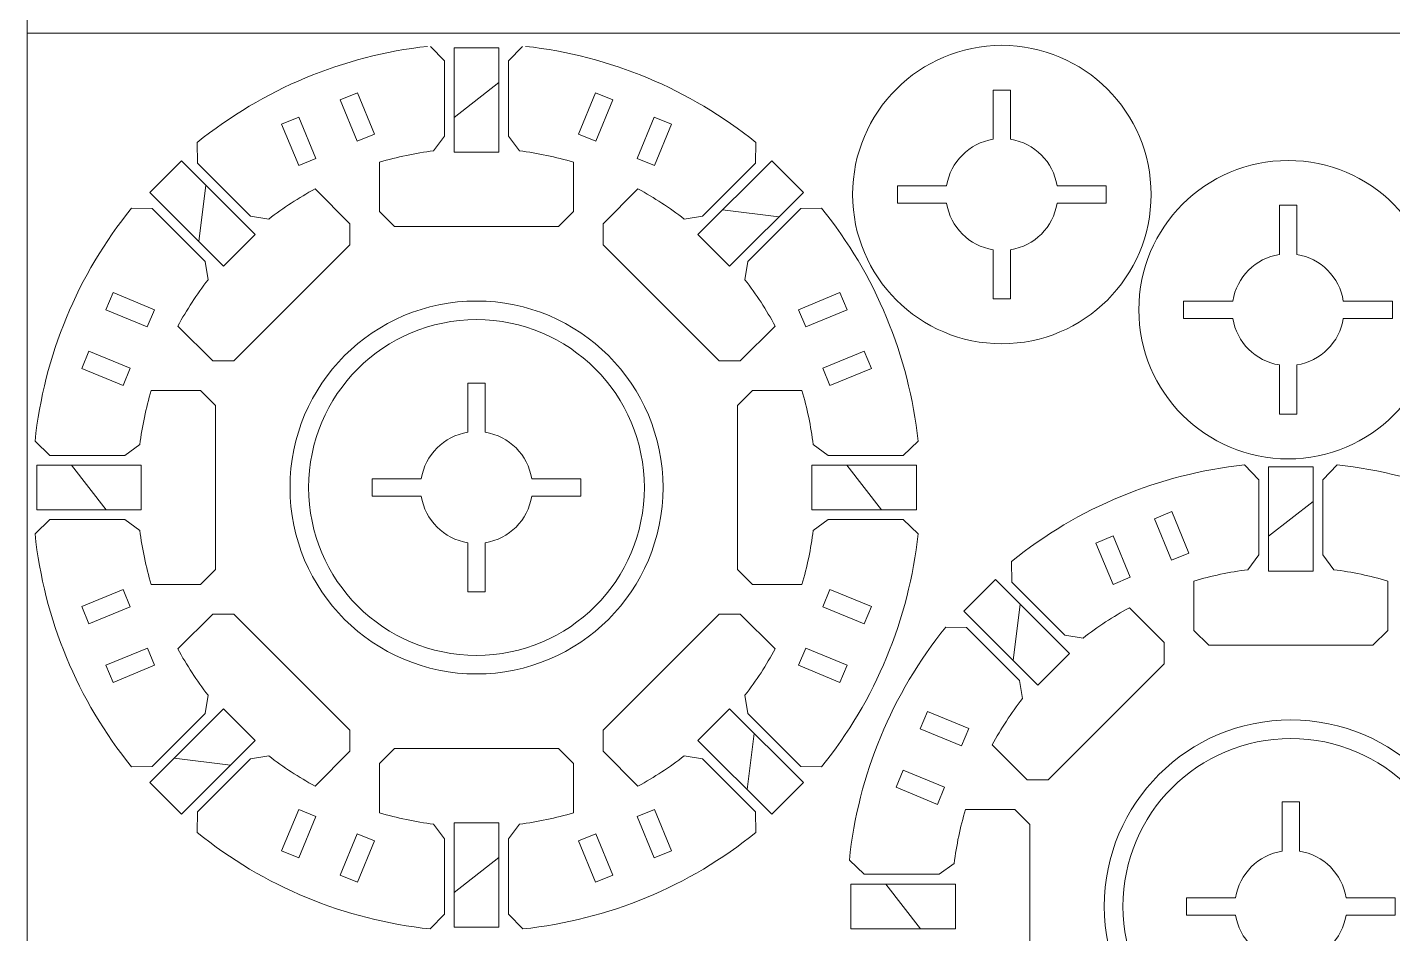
# Model space of a CAD drawing. Header units: centimetres. Extents: x -226 to -75, y 0 to 222.
# Drawn here: x -225.84 to -207.54, y 120.18 to 132.33 of the extents above; entities that cross this region are included whole.
import ezdxf

# ---------------------------------------------------------------- set-up
doc = ezdxf.new("R2010")
doc.units = ezdxf.units.CM
doc.header["$MEASUREMENT"] = 0
doc.layers.add('layer 1', color=7, linetype='Continuous')

msp = doc.modelspace()

# ---------------------------------------------------------------- linework, layer by layer
at = {"layer": 'layer 1', "color": 250, "lineweight": 20}
for points in [[(-225.83724, 132.24642), (-175.83724, 132.24642), (-175.83724, 162.24642), (-225.83724, 162.24642), (-225.83724, 132.24642)], [(-225.83724, 102.24642), (-175.83724, 102.24642), (-175.83724, 132.24642), (-225.83724, 132.24642), (-225.83724, 102.24642)]]:
    msp.add_lwpolyline(points, close=True, dxfattribs=at)
at = {"layer": 'layer 1', "color": 242, "lineweight": 9}
for points in [[(-220.47241, 132.07151), (-221.60406, 131.94583), (-222.6764, 131.49823), (-223.56153, 130.78125)], [(-220.24627, 131.87639), (-220.24627, 131.87639), (-220.4334, 132.07151), (-220.4334, 132.07151)], [(-219.19906, 132.07151), (-219.19906, 132.07151), (-219.38623, 131.87645), (-219.38623, 131.87645)], [(-216.07088, 130.78116), (-216.95618, 131.49827), (-218.02843, 131.94592), (-219.1602, 132.07151)], [(-220.24627, 130.8698), (-220.24627, 130.8698), (-220.24627, 131.87638), (-220.24627, 131.87638)], [(-219.38624, 131.87646), (-219.38624, 131.87646), (-219.38624, 130.86974), (-219.38624, 130.86974)], [(-219.51619, 131.58652), (-219.51619, 131.58652), (-220.11619, 131.11983), (-220.11619, 131.11983)], [(-221.64387, 131.35398), (-221.64387, 131.35398), (-221.4129, 131.44962), (-221.4129, 131.44962)], [(-221.41291, 131.44962), (-221.41291, 131.44962), (-221.18325, 130.8953), (-221.18325, 130.8953)], [(-218.44924, 130.8953), (-218.44924, 130.8953), (-218.21965, 131.44965), (-218.21965, 131.44965)], [(-218.21966, 131.44965), (-218.21966, 131.44965), (-217.98862, 131.35398), (-217.98862, 131.35398)], [(-221.41428, 130.79963), (-221.41428, 130.79963), (-221.64387, 131.35398), (-221.64387, 131.35398)], [(-217.98863, 131.35398), (-217.98863, 131.35398), (-218.21829, 130.79973), (-218.21829, 130.79973)], [(-222.42914, 131.02869), (-222.42914, 131.02869), (-222.19818, 131.12433), (-222.19818, 131.12433)], [(-222.19818, 131.12433), (-222.19818, 131.12433), (-221.96859, 130.57008), (-221.96859, 130.57008)], [(-217.6639, 130.57008), (-217.6639, 130.57008), (-217.43438, 131.12433), (-217.43438, 131.12433)], [(-217.43438, 131.12433), (-217.43438, 131.12433), (-217.20342, 131.02862), (-217.20342, 131.02862)], [(-222.19956, 130.47438), (-222.19956, 130.47438), (-222.42915, 131.0287), (-222.42915, 131.0287)], [(-221.18326, 130.8953), (-221.18326, 130.8953), (-221.41429, 130.79963), (-221.41429, 130.79963)], [(-220.39103, 130.67137), (-220.39103, 130.67137), (-220.24625, 130.8698), (-220.24625, 130.8698)], [(-219.38624, 130.86974), (-219.38624, 130.86974), (-219.24146, 130.67133), (-219.24146, 130.67133)], [(-218.21828, 130.79973), (-218.21828, 130.79973), (-218.44924, 130.8953), (-218.44924, 130.8953)], [(-217.20343, 131.02862), (-217.20343, 131.02862), (-217.43301, 130.47438), (-217.43301, 130.47438)], [(-223.56161, 130.78113), (-223.56161, 130.78113), (-223.5559, 130.50554), (-223.5559, 130.50554)], [(-221.11621, 130.5182), (-220.87795, 130.58928), (-220.63775, 130.63994), (-220.39102, 130.67137)], [(-219.24147, 130.67133), (-218.99474, 130.63994), (-218.7546, 130.58924), (-218.51627, 130.51819)], [(-216.07667, 130.50559), (-216.07667, 130.50559), (-216.07089, 130.78118), (-216.07089, 130.78118)], [(-223.5559, 130.50555), (-223.5559, 130.50555), (-222.84413, 129.79375), (-222.84413, 129.79375)], [(-221.9686, 130.57008), (-221.9686, 130.57008), (-222.19956, 130.47437), (-222.19956, 130.47437)], [(-221.11629, 129.85777), (-221.11629, 129.85777), (-221.11621, 130.51821), (-221.11621, 130.51821)], [(-218.51628, 130.5182), (-218.51628, 130.5182), (-218.51628, 129.85783), (-218.51628, 129.85783)], [(-217.43301, 130.47438), (-217.43301, 130.47438), (-217.6639, 130.57009), (-217.6639, 130.57009)], [(-216.78843, 129.79369), (-216.78843, 129.79369), (-216.07666, 130.5056), (-216.07666, 130.5056)], [(-223.53701, 129.45442), (-223.53701, 129.45442), (-223.44268, 130.20862), (-223.44268, 130.20862)], [(-222.6014, 129.75573), (-222.40469, 129.90799), (-222.19916, 130.04201), (-221.98026, 130.16033)], [(-221.98025, 130.16032), (-221.98025, 130.16032), (-221.51338, 129.69339), (-221.51338, 129.69339)], [(-218.1192, 129.6933), (-218.1192, 129.6933), (-217.65233, 130.16024), (-217.65233, 130.16024)], [(-217.65232, 130.16025), (-217.43349, 130.042), (-217.22782, 129.90802), (-217.03104, 129.75572)], [(-224.43963, 129.90311), (-225.16411, 129.0087), (-225.61362, 127.92349), (-225.73382, 126.77873)], [(-224.16395, 129.89746), (-224.16395, 129.89746), (-224.43961, 129.9031), (-224.43961, 129.9031)], [(-223.4522, 129.18577), (-223.4522, 129.18577), (-224.16396, 129.89747), (-224.16396, 129.89747)], [(-222.84414, 129.79376), (-222.84414, 129.79376), (-222.60139, 129.75581), (-222.60139, 129.75581)], [(-220.91626, 129.65775), (-220.91626, 129.65775), (-221.11629, 129.85778), (-221.11629, 129.85778)], [(-218.51628, 129.85784), (-218.51628, 129.85784), (-218.71624, 129.65775), (-218.71624, 129.65775)], [(-217.0311, 129.75573), (-217.0311, 129.75573), (-216.78842, 129.79369), (-216.78842, 129.79369)], [(-215.76537, 129.78432), (-215.76537, 129.78432), (-216.51965, 129.87866), (-216.51965, 129.87866)], [(-215.46854, 129.89746), (-215.46854, 129.89746), (-216.18038, 129.18563), (-216.18038, 129.18563)], [(-215.19293, 129.90318), (-215.19293, 129.90318), (-215.46856, 129.89746), (-215.46856, 129.89746)], [(-213.89875, 126.7787), (-214.01884, 127.92341), (-214.46835, 129.00877), (-215.19288, 129.90317)], [(-221.51337, 129.69337), (-221.51337, 129.69337), (-221.51337, 129.41052), (-221.51337, 129.41052)], [(-218.71624, 129.65775), (-218.71624, 129.65775), (-220.91625, 129.65775), (-220.91625, 129.65775)], [(-218.1192, 129.4106), (-218.1192, 129.4106), (-218.1192, 129.69332), (-218.1192, 129.69332)], [(-223.06896, 127.85486), (-223.06896, 127.85486), (-221.51335, 129.41054), (-221.51335, 129.41054)], [(-216.5636, 127.85493), (-216.5636, 127.85493), (-218.11921, 129.41061), (-218.11921, 129.41061)], [(-223.41423, 128.94303), (-223.41423, 128.94303), (-223.45219, 129.18578), (-223.45219, 129.18578)], [(-216.18037, 129.18564), (-216.18037, 129.18564), (-216.21833, 128.94289), (-216.21833, 128.94289)], [(-223.81869, 128.32181), (-223.70037, 128.54057), (-223.56652, 128.74631), (-223.41423, 128.94302)], [(-216.21833, 128.94303), (-216.06607, 128.74625), (-215.93212, 128.54058), (-215.81373, 128.32182)], [(-224.78283, 128.53968), (-224.78283, 128.53968), (-224.68712, 128.77072), (-224.68712, 128.77072)], [(-224.68713, 128.77071), (-224.68713, 128.77071), (-224.13281, 128.54112), (-224.13281, 128.54112)], [(-215.49976, 128.54113), (-215.49976, 128.54113), (-214.94537, 128.77072), (-214.94537, 128.77072)], [(-214.94537, 128.77071), (-214.94537, 128.77071), (-214.84966, 128.53967), (-214.84966, 128.53967)], [(-224.22852, 128.31017), (-224.22852, 128.31017), (-224.78284, 128.53969), (-224.78284, 128.53969)], [(-224.13281, 128.54113), (-224.13281, 128.54113), (-224.22852, 128.31016), (-224.22852, 128.31016)], [(-215.40405, 128.31017), (-215.40405, 128.31017), (-215.49976, 128.54113), (-215.49976, 128.54113)], [(-214.84967, 128.53968), (-214.84967, 128.53968), (-215.40406, 128.31016), (-215.40406, 128.31016)], [(-223.35181, 127.85486), (-223.35181, 127.85486), (-223.81867, 128.3218), (-223.81867, 128.3218)], [(-215.81374, 128.32181), (-215.81374, 128.32181), (-216.28082, 127.85495), (-216.28082, 127.85495)], [(-215.17447, 127.75571), (-215.17447, 127.75571), (-214.62008, 127.98544), (-214.62008, 127.98544)], [(-214.62008, 127.98543), (-214.62008, 127.98543), (-214.52445, 127.75447), (-214.52445, 127.75447)], [(-224.4581, 127.75579), (-224.4581, 127.75579), (-224.55373, 127.52475), (-224.55373, 127.52475)], [(-223.06896, 127.85486), (-223.06896, 127.85486), (-223.35182, 127.85486), (-223.35182, 127.85486)], [(-216.28083, 127.85493), (-216.28083, 127.85493), (-216.56361, 127.85493), (-216.56361, 127.85493)], [(-215.07876, 127.52482), (-215.07876, 127.52482), (-215.17447, 127.75572), (-215.17447, 127.75572)], [(-214.52445, 127.75447), (-214.52445, 127.75447), (-215.07877, 127.52481), (-215.07877, 127.52481)], [(-224.3298, 126.73253), (-224.29837, 126.97941), (-224.24768, 127.21946), (-224.17663, 127.45773)], [(-224.17663, 127.45771), (-224.17663, 127.45771), (-223.5162, 127.45785), (-223.5162, 127.45785)], [(-223.51621, 127.45785), (-223.51621, 127.45785), (-223.31632, 127.25783), (-223.31632, 127.25783)], [(-216.31624, 127.25776), (-216.31624, 127.25776), (-216.11629, 127.45786), (-216.11629, 127.45786)], [(-216.11629, 127.45785), (-216.11629, 127.45785), (-215.45593, 127.45778), (-215.45593, 127.45778)], [(-215.45593, 127.45778), (-215.38481, 127.21945), (-215.33412, 126.97939), (-215.30269, 126.73259)], [(-223.31632, 127.25783), (-223.31632, 127.25783), (-223.31625, 125.05788), (-223.31625, 125.05788)], [(-216.31624, 125.0578), (-216.31624, 125.0578), (-216.31624, 127.25775), (-216.31624, 127.25775)], [(-225.73382, 126.77863), (-225.73382, 126.77863), (-225.53495, 126.58784), (-225.53495, 126.58784)], [(-224.52824, 126.58777), (-224.52824, 126.58777), (-224.3298, 126.73255), (-224.3298, 126.73255)], [(-215.3027, 126.7326), (-215.3027, 126.7326), (-215.10426, 126.58782), (-215.10426, 126.58782)], [(-214.09767, 126.58784), (-214.09767, 126.58784), (-213.89874, 126.77869), (-213.89874, 126.77869)], [(-225.53496, 126.58784), (-225.53496, 126.58784), (-224.52824, 126.58777), (-224.52824, 126.58777)], [(-224.77828, 125.85782), (-224.77828, 125.85782), (-225.2449, 126.45783), (-225.2449, 126.45783)], [(-215.10426, 126.58784), (-215.10426, 126.58784), (-214.09768, 126.58784), (-214.09768, 126.58784)], [(-214.38747, 125.85782), (-214.38747, 125.85782), (-214.85416, 126.45783), (-214.85416, 126.45783)], [(-209.52273, 126.4597), (-210.66739, 126.33947), (-211.75288, 125.89003), (-212.64713, 125.16557)], [(-209.33187, 126.26071), (-209.33187, 126.26071), (-209.52273, 126.45971), (-209.52273, 126.45971)], [(-208.28098, 126.4597), (-208.28098, 126.4597), (-208.4719, 126.26077), (-208.4719, 126.26077)], [(-205.15655, 125.16551), (-206.05099, 125.89001), (-207.13631, 126.33952), (-208.28097, 126.45971)], [(-209.33187, 125.25412), (-209.33187, 125.25412), (-209.33187, 126.2607), (-209.33187, 126.2607)], [(-208.47191, 126.26078), (-208.47191, 126.26078), (-208.47184, 125.25405), (-208.47184, 125.25405)], [(-208.60179, 125.97015), (-208.60179, 125.97015), (-209.20179, 125.50346), (-209.20179, 125.50346)], [(-225.53483, 125.7278), (-225.53483, 125.7278), (-225.73382, 125.53696), (-225.73382, 125.53696)], [(-224.52831, 125.7278), (-224.52831, 125.7278), (-225.53482, 125.7278), (-225.53482, 125.7278)], [(-224.3298, 125.58311), (-224.3298, 125.58311), (-224.52831, 125.72782), (-224.52831, 125.72782)], [(-215.1044, 125.72787), (-215.1044, 125.72787), (-215.30269, 125.58306), (-215.30269, 125.58306)], [(-214.09767, 125.7278), (-214.09767, 125.7278), (-215.10439, 125.72787), (-215.10439, 125.72787)], [(-213.89868, 125.53695), (-213.89868, 125.53695), (-214.09768, 125.7278), (-214.09768, 125.7278)], [(-210.72948, 125.73829), (-210.72948, 125.73829), (-210.49852, 125.83393), (-210.49852, 125.83393)], [(-210.49997, 125.18398), (-210.49997, 125.18398), (-210.72948, 125.7383), (-210.72948, 125.7383)], [(-210.49852, 125.83393), (-210.49852, 125.83393), (-210.26886, 125.27961), (-210.26886, 125.27961)], [(-224.17663, 124.85785), (-224.24768, 125.09619), (-224.29838, 125.33643), (-224.32981, 125.58312)], [(-215.3027, 125.58304), (-215.33413, 125.33645), (-215.38482, 125.09617), (-215.45587, 124.85783)], [(-225.73374, 125.53695), (-225.61366, 124.39222), (-225.16418, 123.30693), (-224.43954, 122.41253)], [(-215.19293, 122.41252), (-214.46843, 123.30695), (-214.01885, 124.39227), (-213.89873, 125.53693)], [(-211.28516, 124.85869), (-211.28516, 124.85869), (-211.51482, 125.41301), (-211.51482, 125.41301)], [(-211.51481, 125.41301), (-211.51481, 125.41301), (-211.28378, 125.50865), (-211.28378, 125.50865)], [(-211.28379, 125.50864), (-211.28379, 125.50864), (-211.0542, 124.95439), (-211.0542, 124.95439)], [(-210.26887, 125.27961), (-210.26887, 125.27961), (-210.49997, 125.18397), (-210.49997, 125.18397)], [(-209.47664, 125.05568), (-209.47664, 125.05568), (-209.33186, 125.25412), (-209.33186, 125.25412)], [(-208.47184, 125.25405), (-208.47184, 125.25405), (-208.32713, 125.05568), (-208.32713, 125.05568)], [(-223.31625, 125.05787), (-223.31625, 125.05787), (-223.51621, 124.85778), (-223.51621, 124.85778)], [(-216.11629, 124.85778), (-216.11629, 124.85778), (-216.31625, 125.0578), (-216.31625, 125.0578)], [(-212.64722, 125.16544), (-212.64722, 125.16544), (-212.6415, 124.88989), (-212.6415, 124.88989)], [(-210.20183, 124.90251), (-209.96356, 124.97363), (-209.72336, 125.02426), (-209.47662, 125.05569)], [(-208.32714, 125.05568), (-208.08041, 125.02425), (-207.84021, 124.97356), (-207.60187, 124.90251)], [(-223.51621, 124.85778), (-223.51621, 124.85778), (-224.17664, 124.85785), (-224.17664, 124.85785)], [(-215.45586, 124.85785), (-215.45586, 124.85785), (-216.1163, 124.85778), (-216.1163, 124.85778)], [(-212.6415, 124.88991), (-212.6415, 124.88991), (-211.92973, 124.17807), (-211.92973, 124.17807)], [(-211.05421, 124.9544), (-211.05421, 124.9544), (-211.28517, 124.85869), (-211.28517, 124.85869)], [(-210.2019, 124.24209), (-210.2019, 124.24209), (-210.20183, 124.90252), (-210.20183, 124.90252)], [(-207.60188, 124.90251), (-207.60188, 124.90251), (-207.60188, 124.24215), (-207.60188, 124.24215)], [(-224.55373, 124.79074), (-224.55373, 124.79074), (-224.45809, 124.55977), (-224.45809, 124.55977)], [(-215.1744, 124.55985), (-215.1744, 124.55985), (-215.07876, 124.79081), (-215.07876, 124.79081)], [(-215.07876, 124.79081), (-215.07876, 124.79081), (-214.52445, 124.56115), (-214.52445, 124.56115)], [(-223.81869, 123.99382), (-223.81869, 123.99382), (-223.35182, 124.46068), (-223.35182, 124.46068)], [(-223.35181, 124.4607), (-223.35181, 124.4607), (-223.06895, 124.4607), (-223.06895, 124.4607)], [(-223.06896, 124.4607), (-223.06896, 124.4607), (-221.51335, 122.90509), (-221.51335, 122.90509)], [(-218.1192, 122.9051), (-218.1192, 122.9051), (-216.56359, 124.46071), (-216.56359, 124.46071)], [(-216.5636, 124.4607), (-216.5636, 124.4607), (-216.28074, 124.4607), (-216.28074, 124.4607)], [(-216.28076, 124.4607), (-216.28076, 124.4607), (-215.81375, 123.99383), (-215.81375, 123.99383)], [(-214.62008, 124.3302), (-214.62008, 124.3302), (-215.1744, 124.55985), (-215.1744, 124.55985)], [(-214.52445, 124.56116), (-214.52445, 124.56116), (-214.62009, 124.33019), (-214.62009, 124.33019)], [(-212.62269, 123.83805), (-212.62269, 123.83805), (-212.52835, 124.59225), (-212.52835, 124.59225)], [(-211.68707, 124.14005), (-211.49036, 124.29237), (-211.28476, 124.42632), (-211.06586, 124.54465)], [(-211.06585, 124.54464), (-211.06585, 124.54464), (-210.59899, 124.0777), (-210.59899, 124.0777)], [(-213.52523, 124.28743), (-214.24973, 123.39299), (-214.69924, 122.30774), (-214.81943, 121.16301)], [(-213.24956, 124.28178), (-213.24956, 124.28178), (-213.52522, 124.28749), (-213.52522, 124.28749)], [(-212.5378, 123.57009), (-212.5378, 123.57009), (-213.24957, 124.28178), (-213.24957, 124.28178)], [(-211.92974, 124.17808), (-211.92974, 124.17808), (-211.68699, 124.14012), (-211.68699, 124.14012)], [(-210.00188, 124.04207), (-210.00188, 124.04207), (-210.2019, 124.24209), (-210.2019, 124.24209)], [(-207.60188, 124.24216), (-207.60188, 124.24216), (-207.80184, 124.04206), (-207.80184, 124.04206)], [(-224.78283, 123.77595), (-224.78283, 123.77595), (-224.22844, 124.00547), (-224.22844, 124.00547)], [(-224.22845, 124.00546), (-224.22845, 124.00546), (-224.13281, 123.77457), (-224.13281, 123.77457)], [(-223.41423, 123.37267), (-223.56649, 123.56931), (-223.70037, 123.77498), (-223.81869, 123.9938)], [(-215.81374, 123.99382), (-215.9321, 123.77513), (-216.06598, 123.56932), (-216.21827, 123.37268)], [(-215.49976, 123.77457), (-215.49976, 123.77457), (-215.40405, 124.00546), (-215.40405, 124.00546)], [(-215.40405, 124.00546), (-215.40405, 124.00546), (-214.84973, 123.77595), (-214.84973, 123.77595)], [(-210.59898, 124.07769), (-210.59898, 124.07769), (-210.59898, 123.79483), (-210.59898, 123.79483)], [(-207.80184, 124.04207), (-207.80184, 124.04207), (-210.00187, 124.04207), (-210.00187, 124.04207)], [(-224.68713, 123.54492), (-224.68713, 123.54492), (-224.78284, 123.77596), (-224.78284, 123.77596)], [(-224.13281, 123.77457), (-224.13281, 123.77457), (-224.68713, 123.54491), (-224.68713, 123.54491)], [(-214.94537, 123.54492), (-214.94537, 123.54492), (-215.49976, 123.77458), (-215.49976, 123.77458)], [(-214.84973, 123.77595), (-214.84973, 123.77595), (-214.94537, 123.54492), (-214.94537, 123.54492)], [(-212.15457, 122.23925), (-212.15457, 122.23925), (-210.59897, 123.79486), (-210.59897, 123.79486)], [(-212.49984, 123.32735), (-212.49984, 123.32735), (-212.53779, 123.57009), (-212.53779, 123.57009)], [(-223.4522, 123.13006), (-223.4522, 123.13006), (-223.41424, 123.37267), (-223.41424, 123.37267)], [(-216.21827, 123.37267), (-216.21827, 123.37267), (-216.18031, 123.12999), (-216.18031, 123.12999)], [(-212.90429, 122.70613), (-212.78597, 122.92488), (-212.65212, 123.13062), (-212.49983, 123.32733)], [(-224.16402, 122.41817), (-224.16402, 122.41817), (-223.45219, 123.13007), (-223.45219, 123.13007)], [(-216.1803, 123.13), (-216.1803, 123.13), (-215.46853, 122.41816), (-215.46853, 122.41816)], [(-213.86843, 122.924), (-213.86843, 122.924), (-213.77273, 123.1551), (-213.77273, 123.1551)], [(-213.77273, 123.15509), (-213.77273, 123.15509), (-213.21841, 122.92543), (-213.21841, 122.92543)], [(-221.51337, 122.9051), (-221.51337, 122.9051), (-221.51337, 122.62224), (-221.51337, 122.62224)], [(-218.1192, 122.62226), (-218.1192, 122.62226), (-218.1192, 122.90511), (-218.1192, 122.90511)], [(-216.18967, 122.10708), (-216.18967, 122.10708), (-216.09534, 122.86128), (-216.09534, 122.86128)], [(-213.31412, 122.69448), (-213.31412, 122.69448), (-213.86844, 122.924), (-213.86844, 122.924)], [(-213.21841, 122.92544), (-213.21841, 122.92544), (-213.31412, 122.69448), (-213.31412, 122.69448)], [(-221.51337, 122.62226), (-221.51337, 122.62226), (-221.98023, 122.15539), (-221.98023, 122.15539)], [(-221.11621, 122.45779), (-221.11621, 122.45779), (-220.91626, 122.65788), (-220.91626, 122.65788)], [(-220.91626, 122.65788), (-220.91626, 122.65788), (-218.71625, 122.65781), (-218.71625, 122.65781)], [(-218.71624, 122.65781), (-218.71624, 122.65781), (-218.51628, 122.45786), (-218.51628, 122.45786)], [(-217.65225, 122.15531), (-217.65225, 122.15531), (-218.11919, 122.62224), (-218.11919, 122.62224)], [(-212.43741, 122.23918), (-212.43741, 122.23918), (-212.90427, 122.70612), (-212.90427, 122.70612)], [(-223.11279, 122.43698), (-223.11279, 122.43698), (-223.86699, 122.53124), (-223.86699, 122.53124)], [(-222.84414, 122.52187), (-222.84414, 122.52187), (-223.5559, 121.81017), (-223.5559, 121.81017)], [(-222.6014, 122.55983), (-222.6014, 122.55983), (-222.84414, 122.52187), (-222.84414, 122.52187)], [(-221.98025, 122.15538), (-222.199, 122.2737), (-222.40474, 122.40754), (-222.60145, 122.55991)], [(-221.11629, 121.79743), (-221.11629, 121.79743), (-221.11621, 122.4578), (-221.11621, 122.4578)], [(-218.51628, 122.45786), (-218.51628, 122.45786), (-218.51628, 121.79756), (-218.51628, 121.79756)], [(-217.03117, 122.5599), (-217.22774, 122.40757), (-217.43348, 122.27369), (-217.65223, 122.1553)], [(-216.7885, 122.52187), (-216.7885, 122.52187), (-217.0311, 122.5599), (-217.0311, 122.5599)], [(-216.0766, 121.81011), (-216.0766, 121.81011), (-216.78851, 122.52187), (-216.78851, 122.52187)], [(-224.43956, 122.41252), (-224.43956, 122.41252), (-224.16401, 122.41816), (-224.16401, 122.41816)], [(-215.46854, 122.41817), (-215.46854, 122.41817), (-215.19292, 122.41252), (-215.19292, 122.41252)], [(-213.5437, 122.1401), (-213.5437, 122.1401), (-213.63934, 121.90906), (-213.63934, 121.90906)], [(-212.15457, 122.23925), (-212.15457, 122.23925), (-212.43743, 122.23918), (-212.43743, 122.23918)], [(-223.5559, 121.81018), (-223.5559, 121.81018), (-223.56154, 121.53452), (-223.56154, 121.53452)], [(-222.42914, 121.28694), (-222.42914, 121.28694), (-222.19955, 121.84133), (-222.19955, 121.84133)], [(-222.19956, 121.84132), (-222.19956, 121.84132), (-221.9686, 121.74562), (-221.9686, 121.74562)], [(-221.9686, 121.74562), (-221.9686, 121.74562), (-222.19812, 121.1913), (-222.19812, 121.1913)], [(-220.39103, 121.64426), (-220.63777, 121.67569), (-220.87789, 121.72639), (-221.1163, 121.79744)], [(-218.51628, 121.79757), (-218.75462, 121.72638), (-218.99475, 121.67568), (-219.24156, 121.64425)], [(-217.43438, 121.1913), (-217.43438, 121.1913), (-217.66397, 121.74562), (-217.66397, 121.74562)], [(-217.66396, 121.74562), (-217.66396, 121.74562), (-217.433, 121.84133), (-217.433, 121.84133)], [(-217.43301, 121.84132), (-217.43301, 121.84132), (-217.20335, 121.28693), (-217.20335, 121.28693)], [(-216.07095, 121.53457), (-216.07095, 121.53457), (-216.0766, 121.81012), (-216.0766, 121.81012)], [(-213.4154, 121.11691), (-213.38397, 121.36371), (-213.33328, 121.60377), (-213.26223, 121.84204)], [(-213.26223, 121.84203), (-213.26223, 121.84203), (-212.6018, 121.84217), (-212.6018, 121.84217)], [(-212.60181, 121.84217), (-212.60181, 121.84217), (-212.40193, 121.64214), (-212.40193, 121.64214)], [(-223.56154, 121.5345), (-222.66718, 120.80993), (-221.58186, 120.36042), (-220.43714, 120.2403)], [(-221.64387, 120.96165), (-221.64387, 120.96165), (-221.41421, 121.51597), (-221.41421, 121.51597)], [(-221.41422, 121.51597), (-221.41422, 121.51597), (-221.18325, 121.42033), (-221.18325, 121.42033)], [(-220.24627, 121.4459), (-220.24627, 121.4459), (-220.39098, 121.64426), (-220.39098, 121.64426)], [(-219.24154, 121.64426), (-219.24154, 121.64426), (-219.38625, 121.4459), (-219.38625, 121.4459)], [(-219.19538, 120.24025), (-218.05072, 120.36033), (-216.96536, 120.80991), (-216.07104, 121.53452)], [(-218.44924, 121.42033), (-218.44924, 121.42033), (-218.2182, 121.51597), (-218.2182, 121.51597)], [(-218.21821, 121.51597), (-218.21821, 121.51597), (-217.98862, 120.96172), (-217.98862, 120.96172)], [(-212.40193, 121.64215), (-212.40193, 121.64215), (-212.40193, 119.44219), (-212.40193, 119.44219)], [(-221.18326, 121.42033), (-221.18326, 121.42033), (-221.41292, 120.86601), (-221.41292, 120.86601)], [(-220.24627, 120.43917), (-220.24627, 120.43917), (-220.24627, 121.44589), (-220.24627, 121.44589)], [(-219.38624, 121.4459), (-219.38624, 121.4459), (-219.38617, 120.43924), (-219.38617, 120.43924)], [(-218.21966, 120.86602), (-218.21966, 120.86602), (-218.44925, 121.42034), (-218.44925, 121.42034)], [(-222.19811, 121.1913), (-222.19811, 121.1913), (-222.42915, 121.28694), (-222.42915, 121.28694)], [(-219.51619, 121.19571), (-219.51619, 121.19571), (-220.11619, 120.72902), (-220.11619, 120.72902)], [(-217.20335, 121.28694), (-217.20335, 121.28694), (-217.43439, 121.1913), (-217.43439, 121.1913)], [(-214.81942, 121.163), (-214.81942, 121.163), (-214.62056, 120.97215), (-214.62056, 120.97215)], [(-214.62057, 120.97214), (-214.62057, 120.97214), (-213.61384, 120.97207), (-213.61384, 120.97207)], [(-213.61384, 120.97207), (-213.61384, 120.97207), (-213.4154, 121.11689), (-213.4154, 121.11689)], [(-221.41291, 120.86602), (-221.41291, 120.86602), (-221.64387, 120.96165), (-221.64387, 120.96165)], [(-217.98863, 120.96172), (-217.98863, 120.96172), (-218.21967, 120.86601), (-218.21967, 120.86601)], [(-213.86389, 120.24144), (-213.86389, 120.24144), (-214.33058, 120.84144), (-214.33058, 120.84144)], [(-220.43713, 120.24032), (-220.43713, 120.24032), (-220.24627, 120.43918), (-220.24627, 120.43918)], [(-219.38617, 120.43924), (-219.38617, 120.43924), (-219.19539, 120.24023), (-219.19539, 120.24023)]]:
    msp.add_open_spline(points, degree=3, dxfattribs=at)
for points, knots in [([(-220.11619, 130.65316), (-220.11619, 130.65316), (-219.51619, 130.65316), (-219.51619, 130.65316), (-219.51619, 130.65316), (-219.51619, 130.65316), (-219.51619, 132.0532), (-219.51619, 132.0532), (-219.51619, 132.0532), (-219.51619, 132.0532), (-220.11619, 132.0532), (-220.11619, 132.0532), (-220.11619, 132.0532), (-220.11619, 132.0532), (-220.11619, 130.65316), (-220.11619, 130.65316)], [0, 0, 0, 0, 0.2, 0.2, 0.2, 0.2, 0.4, 0.4, 0.4, 0.4, 0.6, 0.6, 0.6, 0.6, 1, 1, 1, 1]), ([(-210.77523, 130.0853), (-210.77523, 131.18984), (-211.67075, 132.08533), (-212.77523, 132.08533), (-212.77523, 132.08533), (-213.87981, 132.08533), (-214.77527, 131.18984), (-214.77527, 130.08522), (-214.77527, 130.08522), (-214.77527, 128.98068), (-213.87981, 128.08522), (-212.77523, 128.08519), (-212.77523, 128.08519), (-211.67068, 128.08519), (-210.77523, 128.98071), (-210.77523, 130.0853)], [0, 0, 0, 0, 0.2, 0.2, 0.2, 0.2, 0.4, 0.4, 0.4, 0.4, 0.6, 0.6, 0.6, 0.6, 1, 1, 1, 1]), ([(-212.65853, 128.68521), (-212.65853, 128.68521), (-212.65853, 129.34522), (-212.65853, 129.34522), (-212.65853, 129.34522), (-212.338, 129.39546), (-212.08541, 129.64804), (-212.03517, 129.96858), (-212.03517, 129.96858), (-212.03517, 129.96858), (-211.37537, 129.96858), (-211.37537, 129.96858), (-211.37537, 129.96858), (-211.37537, 129.96858), (-211.3753, 130.20187), (-211.3753, 130.20187), (-211.3753, 130.20187), (-211.3753, 130.20187), (-212.03517, 130.20187), (-212.03517, 130.20187), (-212.03517, 130.20187), (-212.08541, 130.52248), (-212.338, 130.77506), (-212.65846, 130.82516), (-212.65846, 130.82516), (-212.65846, 130.82516), (-212.65839, 131.48524), (-212.65839, 131.48524), (-212.65839, 131.48524), (-212.65839, 131.48524), (-212.89175, 131.48524), (-212.89175, 131.48524), (-212.89175, 131.48524), (-212.89175, 131.48524), (-212.89182, 130.82516), (-212.89182, 130.82516), (-212.89182, 130.82516), (-213.21243, 130.77513), (-213.46488, 130.5224), (-213.51518, 130.20187), (-213.51518, 130.20187), (-213.51518, 130.20187), (-214.17519, 130.20187), (-214.17519, 130.20187), (-214.17519, 130.20187), (-214.17519, 130.20187), (-214.17512, 129.96858), (-214.17512, 129.96858), (-214.17512, 129.96858), (-214.17512, 129.96858), (-213.51511, 129.96858), (-213.51511, 129.96858), (-213.51511, 129.96858), (-213.46488, 129.64804), (-213.21229, 129.39546), (-212.89189, 129.34529), (-212.89189, 129.34529), (-212.89189, 129.34529), (-212.89189, 128.68521), (-212.89189, 128.68521), (-212.89189, 128.68521), (-212.89189, 128.68521), (-212.65853, 128.68521), (-212.65853, 128.68521)], [0, 0, 0, 0, 0.05882353, 0.05882353, 0.05882353, 0.05882353, 0.11764706, 0.11764706, 0.11764706, 0.11764706, 0.17647059, 0.17647059, 0.17647059, 0.17647059, 0.23529412, 0.23529412, 0.23529412, 0.23529412, 0.29411765, 0.29411765, 0.29411765, 0.29411765, 0.35294118, 0.35294118, 0.35294118, 0.35294118, 0.41176471, 0.41176471, 0.41176471, 0.41176471, 0.47058824, 0.47058824, 0.47058824, 0.47058824, 0.52941176, 0.52941176, 0.52941176, 0.52941176, 0.58823529, 0.58823529, 0.58823529, 0.58823529, 0.64705882, 0.64705882, 0.64705882, 0.64705882, 0.70588235, 0.70588235, 0.70588235, 0.70588235, 0.76470588, 0.76470588, 0.76470588, 0.76470588, 0.82352941, 0.82352941, 0.82352941, 0.82352941, 0.88235294, 0.88235294, 0.88235294, 0.88235294, 1, 1, 1, 1]), ([(-223.77273, 130.53866), (-223.77273, 130.53866), (-224.19695, 130.11438), (-224.19695, 130.11438), (-224.19695, 130.11438), (-224.19695, 130.11438), (-223.20705, 129.12445), (-223.20705, 129.12445), (-223.20705, 129.12445), (-223.20705, 129.12445), (-222.78273, 129.54866), (-222.78273, 129.54866), (-222.78273, 129.54866), (-222.78273, 129.54866), (-223.77273, 130.53866), (-223.77273, 130.53866)], [0, 0, 0, 0, 0.2, 0.2, 0.2, 0.2, 0.4, 0.4, 0.4, 0.4, 0.6, 0.6, 0.6, 0.6, 1, 1, 1, 1]), ([(-216.84961, 129.54868), (-216.84961, 129.54868), (-216.42533, 129.12439), (-216.42533, 129.12439), (-216.42533, 129.12439), (-216.42533, 129.12439), (-215.4354, 130.11436), (-215.4354, 130.11436), (-215.4354, 130.11436), (-215.4354, 130.11436), (-215.85961, 130.53861), (-215.85961, 130.53861), (-215.85961, 130.53861), (-215.85961, 130.53861), (-216.84961, 129.54868), (-216.84961, 129.54868)], [0, 0, 0, 0, 0.2, 0.2, 0.2, 0.2, 0.4, 0.4, 0.4, 0.4, 0.6, 0.6, 0.6, 0.6, 1, 1, 1, 1]), ([(-206.93843, 128.54127), (-206.9385, 129.64581), (-207.83395, 130.5413), (-208.93843, 130.5413), (-208.93843, 130.5413), (-210.04301, 130.5413), (-210.93846, 129.64581), (-210.93846, 128.5412), (-210.93846, 128.5412), (-210.93853, 127.43665), (-210.04301, 126.5412), (-208.93843, 126.54117), (-208.93843, 126.54117), (-207.83388, 126.54117), (-206.9385, 127.43668), (-206.93843, 128.54127)], [0, 0, 0, 0, 0.2, 0.2, 0.2, 0.2, 0.4, 0.4, 0.4, 0.4, 0.6, 0.6, 0.6, 0.6, 1, 1, 1, 1]), ([(-208.82172, 127.14118), (-208.82172, 127.14118), (-208.82172, 127.80119), (-208.82172, 127.80119), (-208.82172, 127.80119), (-208.50119, 127.85143), (-208.24867, 128.10402), (-208.19837, 128.42455), (-208.19837, 128.42455), (-208.19837, 128.42455), (-207.53857, 128.42455), (-207.53857, 128.42455), (-207.53857, 128.42455), (-207.53857, 128.42455), (-207.5385, 128.65784), (-207.5385, 128.65784), (-207.5385, 128.65784), (-207.5385, 128.65784), (-208.19844, 128.65784), (-208.19844, 128.65784), (-208.19844, 128.65784), (-208.2486, 128.97845), (-208.50119, 129.23103), (-208.82165, 129.28113), (-208.82165, 129.28113), (-208.82165, 129.28113), (-208.82165, 129.94121), (-208.82165, 129.94121), (-208.82165, 129.94121), (-208.82165, 129.94121), (-209.05502, 129.94121), (-209.05502, 129.94121), (-209.05502, 129.94121), (-209.05502, 129.94121), (-209.05502, 129.28113), (-209.05502, 129.28113), (-209.05502, 129.28113), (-209.37562, 129.23111), (-209.62814, 128.97838), (-209.67838, 128.65784), (-209.67838, 128.65784), (-209.67838, 128.65784), (-210.33839, 128.65784), (-210.33839, 128.65784), (-210.33839, 128.65784), (-210.33839, 128.65784), (-210.33832, 128.42455), (-210.33832, 128.42455), (-210.33832, 128.42455), (-210.33832, 128.42455), (-209.6783, 128.42455), (-209.6783, 128.42455), (-209.6783, 128.42455), (-209.62814, 128.10402), (-209.37555, 127.85143), (-209.05509, 127.80126), (-209.05509, 127.80126), (-209.05509, 127.80126), (-209.05509, 127.14118), (-209.05509, 127.14118), (-209.05509, 127.14118), (-209.05509, 127.14118), (-208.82172, 127.14118), (-208.82172, 127.14118)], [0, 0, 0, 0, 0.05882353, 0.05882353, 0.05882353, 0.05882353, 0.11764706, 0.11764706, 0.11764706, 0.11764706, 0.17647059, 0.17647059, 0.17647059, 0.17647059, 0.23529412, 0.23529412, 0.23529412, 0.23529412, 0.29411765, 0.29411765, 0.29411765, 0.29411765, 0.35294118, 0.35294118, 0.35294118, 0.35294118, 0.41176471, 0.41176471, 0.41176471, 0.41176471, 0.47058824, 0.47058824, 0.47058824, 0.47058824, 0.52941176, 0.52941176, 0.52941176, 0.52941176, 0.58823529, 0.58823529, 0.58823529, 0.58823529, 0.64705882, 0.64705882, 0.64705882, 0.64705882, 0.70588235, 0.70588235, 0.70588235, 0.70588235, 0.76470588, 0.76470588, 0.76470588, 0.76470588, 0.82352941, 0.82352941, 0.82352941, 0.82352941, 0.88235294, 0.88235294, 0.88235294, 0.88235294, 1, 1, 1, 1]), ([(-219.81625, 128.65778), (-218.43559, 128.65785), (-217.31629, 127.53852), (-217.31629, 126.15776), (-217.31629, 126.15776), (-217.31629, 124.77709), (-218.43559, 123.65787), (-219.81625, 123.65787), (-219.81625, 123.65787), (-221.19698, 123.65787), (-222.31627, 124.77709), (-222.31627, 126.15783), (-222.31627, 126.15783), (-222.31627, 127.53859), (-221.19698, 128.65778), (-219.81625, 128.65778)], [0, 0, 0, 0, 0.2, 0.2, 0.2, 0.2, 0.4, 0.4, 0.4, 0.4, 0.6, 0.6, 0.6, 0.6, 1, 1, 1, 1]), ([(-219.81625, 128.4078), (-218.57366, 128.4078), (-217.56627, 127.40038), (-217.56627, 126.15776), (-217.56627, 126.15776), (-217.56627, 124.91517), (-218.57366, 123.90782), (-219.81625, 123.90782), (-219.81625, 123.90782), (-221.0589, 123.90774), (-222.06622, 124.91517), (-222.06629, 126.15776), (-222.06629, 126.15776), (-222.06622, 127.40045), (-221.05883, 128.4078), (-219.81625, 128.4078)], [0, 0, 0, 0, 0.2, 0.2, 0.2, 0.2, 0.4, 0.4, 0.4, 0.4, 0.6, 0.6, 0.6, 0.6, 1, 1, 1, 1]), ([(-224.4581, 127.75579), (-224.4581, 127.75579), (-225.01242, 127.98544), (-225.01242, 127.98544), (-225.01242, 127.98544), (-225.01242, 127.98544), (-225.10805, 127.75448), (-225.10805, 127.75448), (-225.10805, 127.75448), (-225.10805, 127.75448), (-224.55373, 127.52475), (-224.55373, 127.52475)], [0, 0, 0, 0, 0.25, 0.25, 0.25, 0.25, 0.5, 0.5, 0.5, 0.5, 1, 1, 1, 1]), ([(-221.21626, 126.27447), (-221.21626, 126.27447), (-220.55633, 126.27447), (-220.55633, 126.27447), (-220.55633, 126.27447), (-220.5061, 126.59508), (-220.25351, 126.84766), (-219.9329, 126.8979), (-219.9329, 126.8979), (-219.9329, 126.8979), (-219.9329, 127.55776), (-219.9329, 127.55776), (-219.9329, 127.55776), (-219.9329, 127.55776), (-219.69968, 127.55783), (-219.69968, 127.55783), (-219.69968, 127.55783), (-219.69968, 127.55783), (-219.69968, 126.8979), (-219.69968, 126.8979), (-219.69968, 126.8979), (-219.37901, 126.84766), (-219.12642, 126.595), (-219.07632, 126.27454), (-219.07632, 126.27454), (-219.07632, 126.27454), (-218.41631, 126.27461), (-218.41631, 126.27461), (-218.41631, 126.27461), (-218.41631, 126.27461), (-218.41631, 126.04125), (-218.41631, 126.04125), (-218.41631, 126.04125), (-218.41631, 126.04125), (-219.07632, 126.04118), (-219.07632, 126.04118), (-219.07632, 126.04118), (-219.12642, 125.72057), (-219.37915, 125.46813), (-219.69968, 125.41782), (-219.69968, 125.41782), (-219.69968, 125.41782), (-219.69968, 124.75781), (-219.69968, 124.75781), (-219.69968, 124.75781), (-219.69968, 124.75781), (-219.9329, 124.75788), (-219.9329, 124.75788), (-219.9329, 124.75788), (-219.9329, 124.75788), (-219.93297, 125.41789), (-219.93297, 125.41789), (-219.93297, 125.41789), (-220.25351, 125.46813), (-220.5061, 125.72072), (-220.55619, 126.04111), (-220.55619, 126.04111), (-220.55619, 126.04111), (-221.21633, 126.04111), (-221.21633, 126.04111), (-221.21633, 126.04111), (-221.21633, 126.04111), (-221.21626, 126.27447), (-221.21626, 126.27447)], [0, 0, 0, 0, 0.05882353, 0.05882353, 0.05882353, 0.05882353, 0.11764706, 0.11764706, 0.11764706, 0.11764706, 0.17647059, 0.17647059, 0.17647059, 0.17647059, 0.23529412, 0.23529412, 0.23529412, 0.23529412, 0.29411765, 0.29411765, 0.29411765, 0.29411765, 0.35294118, 0.35294118, 0.35294118, 0.35294118, 0.41176471, 0.41176471, 0.41176471, 0.41176471, 0.47058824, 0.47058824, 0.47058824, 0.47058824, 0.52941176, 0.52941176, 0.52941176, 0.52941176, 0.58823529, 0.58823529, 0.58823529, 0.58823529, 0.64705882, 0.64705882, 0.64705882, 0.64705882, 0.70588235, 0.70588235, 0.70588235, 0.70588235, 0.76470588, 0.76470588, 0.76470588, 0.76470588, 0.82352941, 0.82352941, 0.82352941, 0.82352941, 0.88235294, 0.88235294, 0.88235294, 0.88235294, 1, 1, 1, 1]), ([(-225.71156, 126.45782), (-225.71156, 126.45782), (-225.71149, 125.85782), (-225.71149, 125.85782), (-225.71149, 125.85782), (-225.71149, 125.85782), (-224.31152, 125.85782), (-224.31152, 125.85782), (-224.31152, 125.85782), (-224.31152, 125.85782), (-224.31152, 126.45782), (-224.31152, 126.45782), (-224.31152, 126.45782), (-224.31152, 126.45782), (-225.71156, 126.45782), (-225.71156, 126.45782)], [0, 0, 0, 0, 0.2, 0.2, 0.2, 0.2, 0.4, 0.4, 0.4, 0.4, 0.6, 0.6, 0.6, 0.6, 1, 1, 1, 1]), ([(-215.32081, 125.85783), (-215.32081, 125.85783), (-213.92078, 125.85783), (-213.92078, 125.85783), (-213.92078, 125.85783), (-213.92078, 125.85783), (-213.92078, 126.45783), (-213.92078, 126.45783), (-213.92078, 126.45783), (-213.92078, 126.45783), (-215.32081, 126.45783), (-215.32081, 126.45783), (-215.32081, 126.45783), (-215.32081, 126.45783), (-215.32081, 125.85783), (-215.32081, 125.85783)], [0, 0, 0, 0, 0.2, 0.2, 0.2, 0.2, 0.4, 0.4, 0.4, 0.4, 0.6, 0.6, 0.6, 0.6, 1, 1, 1, 1]), ([(-209.20179, 125.03681), (-209.20179, 125.03681), (-208.60178, 125.03681), (-208.60178, 125.03681), (-208.60178, 125.03681), (-208.60178, 125.03681), (-208.60178, 126.43684), (-208.60178, 126.43684), (-208.60178, 126.43684), (-208.60178, 126.43684), (-209.20179, 126.43684), (-209.20179, 126.43684), (-209.20179, 126.43684), (-209.20179, 126.43684), (-209.20179, 125.03681), (-209.20179, 125.03681)], [0, 0, 0, 0, 0.2, 0.2, 0.2, 0.2, 0.4, 0.4, 0.4, 0.4, 0.6, 0.6, 0.6, 0.6, 1, 1, 1, 1]), ([(-212.85833, 124.92229), (-212.85833, 124.92229), (-213.28255, 124.498), (-213.28255, 124.498), (-213.28255, 124.498), (-213.28255, 124.498), (-212.29265, 123.50807), (-212.29265, 123.50807), (-212.29265, 123.50807), (-212.29265, 123.50807), (-211.86833, 123.93229), (-211.86833, 123.93229), (-211.86833, 123.93229), (-211.86833, 123.93229), (-212.85833, 124.92229), (-212.85833, 124.92229)], [0, 0, 0, 0, 0.2, 0.2, 0.2, 0.2, 0.4, 0.4, 0.4, 0.4, 0.6, 0.6, 0.6, 0.6, 1, 1, 1, 1]), ([(-224.55373, 124.79074), (-224.55373, 124.79074), (-225.10805, 124.56115), (-225.10805, 124.56115), (-225.10805, 124.56115), (-225.10805, 124.56115), (-225.01241, 124.33019), (-225.01241, 124.33019), (-225.01241, 124.33019), (-225.01241, 124.33019), (-224.45809, 124.55977), (-224.45809, 124.55977)], [0, 0, 0, 0, 0.25, 0.25, 0.25, 0.25, 0.5, 0.5, 0.5, 0.5, 1, 1, 1, 1]), ([(-224.19696, 122.20127), (-224.19696, 122.20127), (-223.77267, 121.77705), (-223.77267, 121.77705), (-223.77267, 121.77705), (-223.77267, 121.77705), (-222.78274, 122.76695), (-222.78274, 122.76695), (-222.78274, 122.76695), (-222.78274, 122.76695), (-223.20696, 123.19127), (-223.20696, 123.19127), (-223.20696, 123.19127), (-223.20696, 123.19127), (-224.19696, 122.20127), (-224.19696, 122.20127)], [0, 0, 0, 0, 0.2, 0.2, 0.2, 0.2, 0.4, 0.4, 0.4, 0.4, 0.6, 0.6, 0.6, 0.6, 1, 1, 1, 1]), ([(-216.42531, 123.19125), (-216.42531, 123.19125), (-216.8496, 122.76703), (-216.8496, 122.76703), (-216.8496, 122.76703), (-216.8496, 122.76703), (-215.85963, 121.77703), (-215.85963, 121.77703), (-215.85963, 121.77703), (-215.85963, 121.77703), (-215.43538, 122.20132), (-215.43538, 122.20132), (-215.43538, 122.20132), (-215.43538, 122.20132), (-216.42531, 123.19125), (-216.42531, 123.19125)], [0, 0, 0, 0, 0.2, 0.2, 0.2, 0.2, 0.4, 0.4, 0.4, 0.4, 0.6, 0.6, 0.6, 0.6, 1, 1, 1, 1]), ([(-208.90193, 123.04216), (-207.52119, 123.04216), (-206.4019, 121.92283), (-206.4019, 120.54213), (-206.4019, 120.54213), (-206.4019, 119.16139), (-207.52119, 118.04217), (-208.90185, 118.04217), (-208.90185, 118.04217), (-210.28259, 118.04217), (-211.40188, 119.16139), (-211.40188, 120.54213), (-211.40188, 120.54213), (-211.40188, 121.9229), (-210.28259, 123.04216), (-208.90193, 123.04216)], [0, 0, 0, 0, 0.2, 0.2, 0.2, 0.2, 0.4, 0.4, 0.4, 0.4, 0.6, 0.6, 0.6, 0.6, 1, 1, 1, 1]), ([(-208.90185, 122.79212), (-207.65927, 122.79212), (-206.65187, 121.78476), (-206.65187, 120.54206), (-206.65187, 120.54206), (-206.65187, 119.29948), (-207.65927, 118.29219), (-208.90193, 118.29219), (-208.90193, 118.29219), (-210.14451, 118.29212), (-211.15183, 119.29948), (-211.1519, 120.54206), (-211.1519, 120.54206), (-211.1519, 121.78476), (-210.14444, 122.79212), (-208.90185, 122.79212)], [0, 0, 0, 0, 0.2, 0.2, 0.2, 0.2, 0.4, 0.4, 0.4, 0.4, 0.6, 0.6, 0.6, 0.6, 1, 1, 1, 1]), ([(-213.5437, 122.1401), (-213.5437, 122.1401), (-214.09802, 122.36976), (-214.09802, 122.36976), (-214.09802, 122.36976), (-214.09802, 122.36976), (-214.19366, 122.13879), (-214.19366, 122.13879), (-214.19366, 122.13879), (-214.19366, 122.13879), (-213.63934, 121.90906), (-213.63934, 121.90906)], [0, 0, 0, 0, 0.25, 0.25, 0.25, 0.25, 0.5, 0.5, 0.5, 0.5, 1, 1, 1, 1]), ([(-210.30194, 120.65884), (-210.30194, 120.65884), (-209.64193, 120.65884), (-209.64193, 120.65884), (-209.64193, 120.65884), (-209.59169, 120.97938), (-209.33911, 121.23197), (-209.01857, 121.2822), (-209.01857, 121.2822), (-209.01857, 121.2822), (-209.01857, 121.94214), (-209.01857, 121.94214), (-209.01857, 121.94214), (-209.01857, 121.94214), (-208.78528, 121.94214), (-208.78528, 121.94214), (-208.78528, 121.94214), (-208.78528, 121.94214), (-208.78528, 121.2822), (-208.78528, 121.2822), (-208.78528, 121.2822), (-208.46467, 121.23197), (-208.21209, 120.97938), (-208.16199, 120.65884), (-208.16199, 120.65884), (-208.16199, 120.65884), (-207.50191, 120.65892), (-207.50191, 120.65892), (-207.50191, 120.65892), (-207.50191, 120.65892), (-207.50191, 120.42555), (-207.50191, 120.42555), (-207.50191, 120.42555), (-207.50191, 120.42555), (-208.16199, 120.42548), (-208.16199, 120.42548), (-208.16199, 120.42548), (-208.21202, 120.10488), (-208.46475, 119.85243), (-208.78528, 119.80219), (-208.78528, 119.80219), (-208.78528, 119.80219), (-208.78528, 119.14218), (-208.78528, 119.14218), (-208.78528, 119.14218), (-208.78528, 119.14218), (-209.01857, 119.14218), (-209.01857, 119.14218), (-209.01857, 119.14218), (-209.01857, 119.14218), (-209.01857, 119.80219), (-209.01857, 119.80219), (-209.01857, 119.80219), (-209.33911, 119.85243), (-209.59169, 120.10502), (-209.64186, 120.42548), (-209.64186, 120.42548), (-209.64186, 120.42548), (-210.30194, 120.42541), (-210.30194, 120.42541), (-210.30194, 120.42541), (-210.30194, 120.42541), (-210.30194, 120.65884), (-210.30194, 120.65884)], [0, 0, 0, 0, 0.05882353, 0.05882353, 0.05882353, 0.05882353, 0.11764706, 0.11764706, 0.11764706, 0.11764706, 0.17647059, 0.17647059, 0.17647059, 0.17647059, 0.23529412, 0.23529412, 0.23529412, 0.23529412, 0.29411765, 0.29411765, 0.29411765, 0.29411765, 0.35294118, 0.35294118, 0.35294118, 0.35294118, 0.41176471, 0.41176471, 0.41176471, 0.41176471, 0.47058824, 0.47058824, 0.47058824, 0.47058824, 0.52941176, 0.52941176, 0.52941176, 0.52941176, 0.58823529, 0.58823529, 0.58823529, 0.58823529, 0.64705882, 0.64705882, 0.64705882, 0.64705882, 0.70588235, 0.70588235, 0.70588235, 0.70588235, 0.76470588, 0.76470588, 0.76470588, 0.76470588, 0.82352941, 0.82352941, 0.82352941, 0.82352941, 0.88235294, 0.88235294, 0.88235294, 0.88235294, 1, 1, 1, 1]), ([(-220.11619, 120.26242), (-220.11619, 120.26242), (-219.51619, 120.26242), (-219.51619, 120.26242), (-219.51619, 120.26242), (-219.51619, 120.26242), (-219.51619, 121.66246), (-219.51619, 121.66246), (-219.51619, 121.66246), (-219.51619, 121.66246), (-220.11619, 121.66246), (-220.11619, 121.66246), (-220.11619, 121.66246), (-220.11619, 121.66246), (-220.11619, 120.26242), (-220.11619, 120.26242)], [0, 0, 0, 0, 0.2, 0.2, 0.2, 0.2, 0.4, 0.4, 0.4, 0.4, 0.6, 0.6, 0.6, 0.6, 1, 1, 1, 1]), ([(-214.79723, 120.84144), (-214.79723, 120.84144), (-214.79716, 120.24143), (-214.79716, 120.24143), (-214.79716, 120.24143), (-214.79716, 120.24143), (-213.3972, 120.24143), (-213.3972, 120.24143), (-213.3972, 120.24143), (-213.3972, 120.24143), (-213.39713, 120.84144), (-213.39713, 120.84144), (-213.39713, 120.84144), (-213.39713, 120.84144), (-214.79723, 120.84144), (-214.79723, 120.84144)], [0, 0, 0, 0, 0.2, 0.2, 0.2, 0.2, 0.4, 0.4, 0.4, 0.4, 0.6, 0.6, 0.6, 0.6, 1, 1, 1, 1])]:
    msp.add_open_spline(points, degree=3, knots=knots, dxfattribs=at)

doc.saveas('drawing.dxf')
